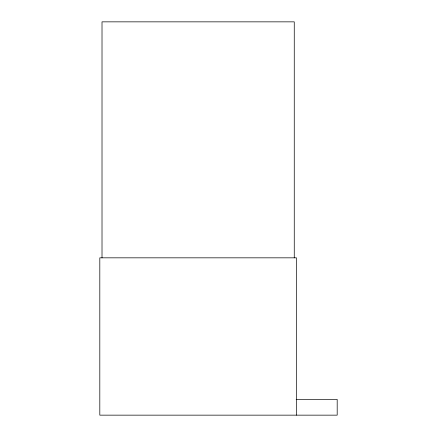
<?xml version="1.0" encoding="UTF-8"?>
<svg xmlns="http://www.w3.org/2000/svg" width="437" height="437" viewBox="0 0 437 437"><rect width="100%" height="100%" fill="white"/><g stroke="black" fill="none" stroke-linecap="round" stroke-linejoin="round"><path stroke-width="0.66" d="M296.171 399.418L337.189 399.418L337.189 415.15L99.811 415.15L99.811 257.83L296.461 257.83L296.461 415.15M294.259 257.83L294.259 21.85L102.012 21.85L102.012 257.83"/></g></svg>
